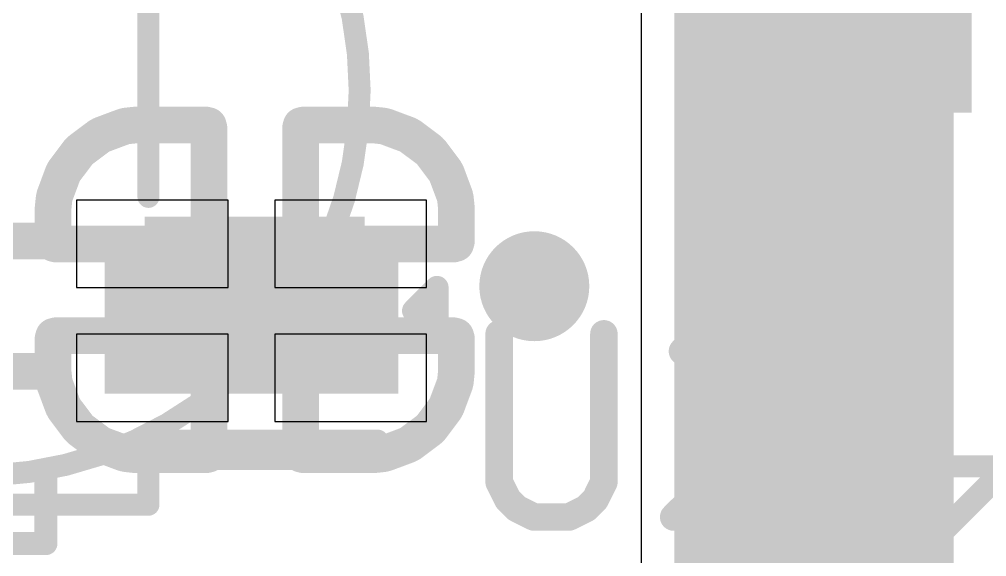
# Model space of a CAD drawing. Header units: inches. Extents: x 0 to 12.4, y -0.6 to 2.2.
# Drawn here: x 1.1503 to 1.3581, y 1.5961 to 1.7115 of the extents above; entities that cross this region are included whole.
import ezdxf

# ---------------------------------------------------------------- set-up
doc = ezdxf.new("R2010")
doc.units = ezdxf.units.IN
doc.header["$MEASUREMENT"] = 0
for name, color, linetype in [('Dimension', 6, 'Continuous'), ('Mechanical 4', 56, 'Continuous'), ('Top Layer', 1, 'Continuous'), ('Top Overlay', 2, 'Continuous'), ('Top Paste', 8, 'Continuous'), ('Top Solder', 216, 'Continuous')]:
    doc.layers.add(name, color=color, linetype=linetype)

# ---------------------------------------------------------------- blocks, each defined once
blk = doc.blocks.new('SOT_23_5_3')
at = {"layer": 'Top Layer'}
for points in [[(-0.07283, 0.04921), (-0.02953, 0.04921), (-0.02953, 0.02559), (-0.07283, 0.02559)], [(0.02953, 0.04921), (0.07283, 0.04921), (0.07283, 0.02559), (0.02953, 0.02559)], [(-0.07283, 0.01181), (-0.02953, 0.01181), (-0.02953, -0.01181), (-0.07283, -0.01181)], [(-0.07283, -0.02559), (-0.02953, -0.02559), (-0.02953, -0.04921), (-0.07283, -0.04921)], [(0.02953, -0.02559), (0.07283, -0.02559), (0.07283, -0.04921), (0.02953, -0.04921)]]:
    blk.add_hatch(color=1, dxfattribs=at).paths.add_polyline_path(points)
at = {"layer": 'Top Paste'}
for points in [[(-0.07283, 0.04921), (-0.02953, 0.04921), (-0.02953, 0.02559), (-0.07283, 0.02559)], [(0.02953, 0.04921), (0.07283, 0.04921), (0.07283, 0.02559), (0.02953, 0.02559)], [(-0.07283, 0.01181), (-0.02953, 0.01181), (-0.02953, -0.01181), (-0.07283, -0.01181)], [(-0.07283, -0.02559), (-0.02953, -0.02559), (-0.02953, -0.04921), (-0.07283, -0.04921)], [(0.02953, -0.02559), (0.07283, -0.02559), (0.07283, -0.04921), (0.02953, -0.04921)]]:
    blk.add_hatch(color=8, dxfattribs=at).paths.add_polyline_path(points)
at = {"layer": 'Top Solder'}
for points in [[(-0.07683, 0.05321), (-0.02553, 0.05321), (-0.02553, 0.02159), (-0.07683, 0.02159)], [(0.02553, 0.05321), (0.07683, 0.05321), (0.07683, 0.02159), (0.02553, 0.02159)], [(-0.07683, 0.01581), (-0.02553, 0.01581), (-0.02553, -0.01581), (-0.07683, -0.01581)], [(-0.07683, -0.02159), (-0.02553, -0.02159), (-0.02553, -0.05321), (-0.07683, -0.05321)], [(0.02553, -0.02159), (0.07683, -0.02159), (0.07683, -0.05321), (0.02553, -0.05321)]]:
    blk.add_hatch(color=216, dxfattribs=at).paths.add_polyline_path(points)
at = {"layer": 'Top Overlay', "const_width": 0.005}
for points in [[(-0.03461, 0.059), (-0.03461, 0.05506)], [(-0.03461, 0.059), (0.03439, 0.059)], [(0.03439, 0.059), (0.03439, 0.05506)], [(-0.084, 0.042), (-0.084, 0.032)], [(-0.084, 0.042), (-0.079, 0.037)], [(-0.079, 0.037), (-0.084, 0.032)], [(0.03465, 0.01732), (0.03465, -0.01646)], [(-0.03461, -0.05506), (-0.03461, -0.059)], [(0.03439, -0.05506), (0.03439, -0.059)], [(-0.03461, -0.059), (0.03439, -0.059)]]:
    blk.add_lwpolyline(points, dxfattribs=at)
at = {"layer": 'Top Overlay', "const_width": 0.0025}
for points in [[(-0.03586, 0.059, 1), (-0.03336, 0.059, 1)], [(-0.03586, 0.059, 1), (-0.03336, 0.059, 1)], [(0.03314, 0.059, 1), (0.03564, 0.059, 1)], [(0.03314, 0.059, 1), (0.03564, 0.059, 1)], [(-0.03586, 0.05506, 1), (-0.03336, 0.05506, 1)], [(0.03314, 0.05506, 1), (0.03564, 0.05506, 1)], [(-0.08525, 0.042, 1), (-0.08275, 0.042, 1)], [(-0.08525, 0.042, 1), (-0.08275, 0.042, 1)], [(-0.08025, 0.037, 1), (-0.07775, 0.037, 1)], [(-0.08025, 0.037, 1), (-0.07775, 0.037, 1)], [(-0.08525, 0.032, 1), (-0.08275, 0.032, 1)], [(-0.08525, 0.032, 1), (-0.08275, 0.032, 1)], [(0.0334, 0.01732, 1), (0.0359, 0.01732, 1)], [(0.0334, -0.01646, 1), (0.0359, -0.01646, 1)], [(-0.03586, -0.05506, 1), (-0.03336, -0.05506, 1)], [(0.03314, -0.05506, 1), (0.03564, -0.05506, 1)], [(-0.03586, -0.059, 1), (-0.03336, -0.059, 1)], [(-0.03586, -0.059, 1), (-0.03336, -0.059, 1)], [(0.03314, -0.059, 1), (0.03564, -0.059, 1)], [(0.03314, -0.059, 1), (0.03564, -0.059, 1)]]:
    blk.add_lwpolyline(points, format="xyb", close=True, dxfattribs=at)
blk = doc.blocks.new('SMD_4_4_5___15')
at = {"layer": 'Top Layer'}
blk.add_hatch(color=1, dxfattribs=at).paths.add_polyline_path([(-0.14173, 0.06378), (-0.08661, 0.06378), (-0.08661, 0.03622), (-0.14173, 0.03622)])
at = {"layer": 'Top Paste'}
blk.add_hatch(color=8, dxfattribs=at).paths.add_polyline_path([(-0.14173, 0.06378), (-0.08661, 0.06378), (-0.08661, 0.03622), (-0.14173, 0.03622)])
at = {"layer": 'Top Solder'}
blk.add_hatch(color=216, dxfattribs=at).paths.add_polyline_path([(-0.14573, 0.06778), (-0.08261, 0.06778), (-0.08261, 0.03222), (-0.14573, 0.03222)])
at = {"layer": 'Top Overlay', "const_width": 0.005}
for points in [[(-0.07, 0.1), (-0.07, 0.085)], [(0.07, 0.1), (-0.07, 0.1)], [(-0.149, 0.05), (-0.154, 0.055)], [(-0.154, 0.055), (-0.154, 0.045)], [(-0.149, 0.05), (-0.154, 0.045)]]:
    blk.add_lwpolyline(points, dxfattribs=at)
at = {"layer": 'Top Overlay', "const_width": 0.0025}
for points in [[(-0.07125, 0.1, 1), (-0.06875, 0.1, 1)], [(-0.07125, 0.1, 1), (-0.06875, 0.1, 1)], [(-0.07125, 0.085, 1), (-0.06875, 0.085, 1)], [(-0.15525, 0.055, 1), (-0.15275, 0.055, 1)], [(-0.15525, 0.055, 1), (-0.15275, 0.055, 1)], [(-0.15025, 0.05, 1), (-0.14775, 0.05, 1)], [(-0.15025, 0.05, 1), (-0.14775, 0.05, 1)], [(-0.15525, 0.045, 1), (-0.15275, 0.045, 1)], [(-0.15525, 0.045, 1), (-0.15275, 0.045, 1)]]:
    blk.add_lwpolyline(points, format="xyb", close=True, dxfattribs=at)
blk = doc.blocks.new('RT1A221M0605_61')
at = {"layer": 'Top Overlay', "const_width": 0.005}
for points in [[(-0.12992, 0.07708), (-0.07708, 0.12992)], [(-0.07708, 0.12992), (0, 0.12992)]]:
    blk.add_lwpolyline(points, dxfattribs=at)
at = {"layer": 'Top Overlay', "const_width": 0.0025}
blk.add_lwpolyline([(-0.07833, 0.12992, 1), (-0.07583, 0.12992, 1)], format="xyb", close=True, dxfattribs=at)
blk.add_lwpolyline([(-0.07833, 0.12992, 1), (-0.07583, 0.12992, 1)], format="xyb", close=True, dxfattribs=at)

msp = doc.modelspace()

# ---------------------------------------------------------------- hatches: boundary and pattern name
at = {"layer": 'Dimension'}
msp.add_hatch(color=6, dxfattribs=at).paths.add_polyline_path([(1.17726, 1.66917), (1.2245, 1.66917), (1.2245, 1.63767), (1.17726, 1.63767)])
msp.add_hatch(color=6, dxfattribs=at).paths.add_polyline_path([(1.17726, 1.66917), (1.2245, 1.66917), (1.2245, 1.63767), (1.17726, 1.63767)])
h = msp.add_hatch(color=6, dxfattribs=at)
edge = h.paths.add_edge_path()
edge.add_arc((1.26092, 1.65421), 0.01181, 0, 360)
at = {"layer": 'Top Layer'}
msp.add_hatch(color=1, dxfattribs=at).paths.add_polyline_path([(1.291, 1.451), (1.351, 1.451), (1.351, 1.743), (1.291, 1.743)])

# ---------------------------------------------------------------- linework, layer by layer
at = {"layer": 'Dimension', "const_width": 0.00787}
for points in [[(1.16805, 1.68675), (1.17274, 1.6885)], [(1.17274, 1.6885), (1.17333, 1.68864)], [(1.17333, 1.68864), (1.17525, 1.68884)], [(1.17525, 1.68884), (1.17551, 1.68885)], [(1.17551, 1.68885), (1.19039, 1.68885)], [(1.19039, 1.68885), (1.1909, 1.68872)], [(1.1909, 1.68872), (1.19104, 1.68821)], [(1.19104, 1.66391), (1.19104, 1.68821)], [(1.21072, 1.68821), (1.21086, 1.68872)], [(1.21072, 1.66391), (1.21072, 1.68821)], [(1.21086, 1.68872), (1.21137, 1.68885)], [(1.21137, 1.68885), (1.22625, 1.68885)], [(1.22625, 1.68885), (1.22651, 1.68884)], [(1.22651, 1.68884), (1.22843, 1.68864)], [(1.22843, 1.68864), (1.22902, 1.6885)], [(1.22902, 1.6885), (1.23371, 1.68675)], [(1.16347, 1.68344), (1.16745, 1.68642)], [(1.16745, 1.68642), (1.16805, 1.68675)], [(1.23371, 1.68675), (1.23431, 1.68642)], [(1.23431, 1.68642), (1.23829, 1.68344)], [(1.16001, 1.67898), (1.16299, 1.68295)], [(1.16299, 1.68295), (1.16347, 1.68344)], [(1.23829, 1.68344), (1.23877, 1.68295)], [(1.23877, 1.68295), (1.24175, 1.67898)], [(1.15968, 1.67837), (1.16001, 1.67898)], [(1.24175, 1.67898), (1.24208, 1.67837)], [(1.15793, 1.67368), (1.15968, 1.67837)], [(1.24208, 1.67837), (1.24383, 1.67368)], [(1.15759, 1.67118), (1.15779, 1.67309)], [(1.15779, 1.67309), (1.15793, 1.67368)], [(1.24383, 1.67368), (1.24397, 1.67309)], [(1.24397, 1.67309), (1.24417, 1.67118)], [(1.15757, 1.67092), (1.15759, 1.67118)], [(1.15757, 1.66391), (1.15757, 1.67092)], [(1.24417, 1.67118), (1.24419, 1.67092)], [(1.24419, 1.66391), (1.24419, 1.67092)], [(1.10679, 1.66391), (1.15757, 1.66391)], [(1.10679, 1.66391), (1.15757, 1.66391)], [(1.15757, 1.66391), (1.15771, 1.6634)], [(1.15771, 1.6634), (1.15822, 1.66326)], [(1.15822, 1.66326), (1.19039, 1.66326)], [(1.19039, 1.66326), (1.1909, 1.6634)], [(1.1909, 1.6634), (1.19104, 1.66391)], [(1.19104, 1.66391), (1.21072, 1.66391)], [(1.19104, 1.66391), (1.21072, 1.66391)], [(1.21072, 1.66391), (1.21086, 1.6634)], [(1.21086, 1.6634), (1.21137, 1.66326)], [(1.21137, 1.66326), (1.24354, 1.66326)], [(1.24354, 1.66326), (1.24405, 1.6634)], [(1.24405, 1.6634), (1.24419, 1.66391)], [(1.15771, 1.64344), (1.15822, 1.64358)], [(1.15822, 1.64358), (1.19039, 1.64358)], [(1.19039, 1.64358), (1.1909, 1.64344)], [(1.21086, 1.64344), (1.21137, 1.64358)], [(1.21137, 1.64358), (1.24354, 1.64358)], [(1.24354, 1.64358), (1.24405, 1.64344)], [(1.15757, 1.64294), (1.15771, 1.64344)], [(1.15757, 1.63592), (1.15757, 1.64294)], [(1.1909, 1.64344), (1.19104, 1.64294)], [(1.19104, 1.61863), (1.19104, 1.64294)], [(1.21072, 1.64294), (1.21086, 1.64344)], [(1.21072, 1.61863), (1.21072, 1.64294)], [(1.24405, 1.64344), (1.24419, 1.64294)], [(1.24419, 1.63592), (1.24419, 1.64294)], [(1.12831, 1.63592), (1.15757, 1.63592)], [(1.12831, 1.63592), (1.15757, 1.63592)], [(1.15757, 1.63592), (1.15759, 1.63566)], [(1.15759, 1.63566), (1.15779, 1.63375)], [(1.24397, 1.63375), (1.24417, 1.63566)], [(1.24417, 1.63566), (1.24419, 1.63592)], [(1.15779, 1.63375), (1.15793, 1.63316)], [(1.15793, 1.63316), (1.15968, 1.62847)], [(1.24208, 1.62847), (1.24383, 1.63316)], [(1.24383, 1.63316), (1.24397, 1.63375)], [(1.15968, 1.62847), (1.16001, 1.62786)], [(1.16001, 1.62786), (1.16299, 1.62389)], [(1.23877, 1.62389), (1.24175, 1.62786)], [(1.24175, 1.62786), (1.24208, 1.62847)], [(1.16299, 1.62389), (1.16347, 1.6234)], [(1.16347, 1.6234), (1.16745, 1.62043)], [(1.23431, 1.62043), (1.23829, 1.6234)], [(1.23829, 1.6234), (1.23877, 1.62389)], [(1.16745, 1.62043), (1.16805, 1.6201)], [(1.16805, 1.6201), (1.17274, 1.61835)], [(1.1909, 1.61812), (1.19104, 1.61863)], [(1.19104, 1.61863), (1.21072, 1.61863)], [(1.19104, 1.61863), (1.21072, 1.61863)], [(1.21072, 1.61863), (1.21086, 1.61812)], [(1.22902, 1.61835), (1.23371, 1.6201)], [(1.23371, 1.6201), (1.23431, 1.62043)], [(1.17274, 1.61835), (1.17333, 1.61821)], [(1.17333, 1.61821), (1.17525, 1.618)], [(1.17525, 1.618), (1.17551, 1.61799)], [(1.17551, 1.61799), (1.19039, 1.61799)], [(1.19039, 1.61799), (1.1909, 1.61812)], [(1.21086, 1.61812), (1.21137, 1.61799)], [(1.21137, 1.61799), (1.22625, 1.61799)], [(1.22625, 1.61799), (1.22651, 1.618)], [(1.22651, 1.618), (1.22843, 1.61821)], [(1.22843, 1.61821), (1.22902, 1.61835)]]:
    msp.add_lwpolyline(points, dxfattribs=at)
at = {"layer": 'Dimension', "const_width": 0.00394}
for points in [[(1.17078, 1.6885, 1), (1.17471, 1.6885, 1)], [(1.17078, 1.6885, 1), (1.17471, 1.6885, 1)], [(1.17137, 1.68864, 1), (1.1753, 1.68864, 1)], [(1.17137, 1.68864, 1), (1.1753, 1.68864, 1)], [(1.17328, 1.68884, 1), (1.17721, 1.68884, 1)], [(1.17328, 1.68884, 1), (1.17721, 1.68884, 1)], [(1.17354, 1.68885, 1), (1.17747, 1.68885, 1)], [(1.17354, 1.68885, 1), (1.17747, 1.68885, 1)], [(1.18843, 1.68885, 1), (1.19236, 1.68885, 1)], [(1.18843, 1.68885, 1), (1.19236, 1.68885, 1)], [(1.18893, 1.68872, 1), (1.19287, 1.68872, 1)], [(1.18893, 1.68872, 1), (1.19287, 1.68872, 1)], [(1.18907, 1.68821, 1), (1.19301, 1.68821, 1)], [(1.18907, 1.68821, 1), (1.19301, 1.68821, 1)], [(1.20875, 1.68821, 1), (1.21269, 1.68821, 1)], [(1.20875, 1.68821, 1), (1.21269, 1.68821, 1)], [(1.20889, 1.68872, 1), (1.21283, 1.68872, 1)], [(1.20889, 1.68872, 1), (1.21283, 1.68872, 1)], [(1.2094, 1.68885, 1), (1.21333, 1.68885, 1)], [(1.2094, 1.68885, 1), (1.21333, 1.68885, 1)], [(1.22429, 1.68885, 1), (1.22822, 1.68885, 1)], [(1.22429, 1.68885, 1), (1.22822, 1.68885, 1)], [(1.22455, 1.68884, 1), (1.22848, 1.68884, 1)], [(1.22455, 1.68884, 1), (1.22848, 1.68884, 1)], [(1.22646, 1.68864, 1), (1.23039, 1.68864, 1)], [(1.22646, 1.68864, 1), (1.23039, 1.68864, 1)], [(1.22705, 1.6885, 1), (1.23098, 1.6885, 1)], [(1.22705, 1.6885, 1), (1.23098, 1.6885, 1)], [(1.16548, 1.68642, 1), (1.16942, 1.68642, 1)], [(1.16548, 1.68642, 1), (1.16942, 1.68642, 1)], [(1.16609, 1.68675, 1), (1.17002, 1.68675, 1)], [(1.16609, 1.68675, 1), (1.17002, 1.68675, 1)], [(1.23174, 1.68675, 1), (1.23567, 1.68675, 1)], [(1.23174, 1.68675, 1), (1.23567, 1.68675, 1)], [(1.23234, 1.68642, 1), (1.23628, 1.68642, 1)], [(1.23234, 1.68642, 1), (1.23628, 1.68642, 1)], [(1.16102, 1.68295, 1), (1.16495, 1.68295, 1)], [(1.16102, 1.68295, 1), (1.16495, 1.68295, 1)], [(1.16151, 1.68344, 1), (1.16544, 1.68344, 1)], [(1.16151, 1.68344, 1), (1.16544, 1.68344, 1)], [(1.23632, 1.68344, 1), (1.24025, 1.68344, 1)], [(1.23632, 1.68344, 1), (1.24025, 1.68344, 1)], [(1.23681, 1.68295, 1), (1.24074, 1.68295, 1)], [(1.23681, 1.68295, 1), (1.24074, 1.68295, 1)], [(1.15804, 1.67898, 1), (1.16198, 1.67898, 1)], [(1.15804, 1.67898, 1), (1.16198, 1.67898, 1)], [(1.23978, 1.67898, 1), (1.24372, 1.67898, 1)], [(1.23978, 1.67898, 1), (1.24372, 1.67898, 1)], [(1.15771, 1.67837, 1), (1.16165, 1.67837, 1)], [(1.15771, 1.67837, 1), (1.16165, 1.67837, 1)], [(1.24011, 1.67837, 1), (1.24405, 1.67837, 1)], [(1.24011, 1.67837, 1), (1.24405, 1.67837, 1)], [(1.15582, 1.67309, 1), (1.15976, 1.67309, 1)], [(1.15582, 1.67309, 1), (1.15976, 1.67309, 1)], [(1.15596, 1.67368, 1), (1.1599, 1.67368, 1)], [(1.15596, 1.67368, 1), (1.1599, 1.67368, 1)], [(1.24186, 1.67368, 1), (1.2458, 1.67368, 1)], [(1.24186, 1.67368, 1), (1.2458, 1.67368, 1)], [(1.242, 1.67309, 1), (1.24594, 1.67309, 1)], [(1.242, 1.67309, 1), (1.24594, 1.67309, 1)], [(1.1556, 1.67092, 1), (1.15954, 1.67092, 1)], [(1.1556, 1.67092, 1), (1.15954, 1.67092, 1)], [(1.15562, 1.67118, 1), (1.15956, 1.67118, 1)], [(1.15562, 1.67118, 1), (1.15956, 1.67118, 1)], [(1.2422, 1.67118, 1), (1.24614, 1.67118, 1)], [(1.2422, 1.67118, 1), (1.24614, 1.67118, 1)], [(1.24222, 1.67092, 1), (1.24616, 1.67092, 1)], [(1.24222, 1.67092, 1), (1.24616, 1.67092, 1)], [(1.1556, 1.66391, 1), (1.15954, 1.66391, 1)], [(1.1556, 1.66391, 1), (1.15954, 1.66391, 1)], [(1.1556, 1.66391, 1), (1.15954, 1.66391, 1)], [(1.1556, 1.66391, 1), (1.15954, 1.66391, 1)], [(1.15574, 1.6634, 1), (1.15968, 1.6634, 1)], [(1.15574, 1.6634, 1), (1.15968, 1.6634, 1)], [(1.15625, 1.66326, 1), (1.16018, 1.66326, 1)], [(1.15625, 1.66326, 1), (1.16018, 1.66326, 1)], [(1.18843, 1.66326, 1), (1.19236, 1.66326, 1)], [(1.18843, 1.66326, 1), (1.19236, 1.66326, 1)], [(1.18893, 1.6634, 1), (1.19287, 1.6634, 1)], [(1.18893, 1.6634, 1), (1.19287, 1.6634, 1)], [(1.18907, 1.66391, 1), (1.19301, 1.66391, 1)], [(1.18907, 1.66391, 1), (1.19301, 1.66391, 1)], [(1.18907, 1.66391, 1), (1.19301, 1.66391, 1)], [(1.18907, 1.66391, 1), (1.19301, 1.66391, 1)], [(1.20875, 1.66391, 1), (1.21269, 1.66391, 1)], [(1.20875, 1.66391, 1), (1.21269, 1.66391, 1)], [(1.20875, 1.66391, 1), (1.21269, 1.66391, 1)], [(1.20875, 1.66391, 1), (1.21269, 1.66391, 1)], [(1.20889, 1.6634, 1), (1.21283, 1.6634, 1)], [(1.20889, 1.6634, 1), (1.21283, 1.6634, 1)], [(1.2094, 1.66326, 1), (1.21333, 1.66326, 1)], [(1.2094, 1.66326, 1), (1.21333, 1.66326, 1)], [(1.24158, 1.66326, 1), (1.24551, 1.66326, 1)], [(1.24158, 1.66326, 1), (1.24551, 1.66326, 1)], [(1.24208, 1.6634, 1), (1.24602, 1.6634, 1)], [(1.24208, 1.6634, 1), (1.24602, 1.6634, 1)], [(1.24222, 1.66391, 1), (1.24616, 1.66391, 1)], [(1.24222, 1.66391, 1), (1.24616, 1.66391, 1)], [(1.15625, 1.64358, 1), (1.16018, 1.64358, 1)], [(1.15625, 1.64358, 1), (1.16018, 1.64358, 1)], [(1.18843, 1.64358, 1), (1.19236, 1.64358, 1)], [(1.18843, 1.64358, 1), (1.19236, 1.64358, 1)], [(1.2094, 1.64358, 1), (1.21333, 1.64358, 1)], [(1.2094, 1.64358, 1), (1.21333, 1.64358, 1)], [(1.24158, 1.64358, 1), (1.24551, 1.64358, 1)], [(1.24158, 1.64358, 1), (1.24551, 1.64358, 1)], [(1.1556, 1.64294, 1), (1.15954, 1.64294, 1)], [(1.1556, 1.64294, 1), (1.15954, 1.64294, 1)], [(1.15574, 1.64344, 1), (1.15968, 1.64344, 1)], [(1.15574, 1.64344, 1), (1.15968, 1.64344, 1)], [(1.18893, 1.64344, 1), (1.19287, 1.64344, 1)], [(1.18893, 1.64344, 1), (1.19287, 1.64344, 1)], [(1.18907, 1.64294, 1), (1.19301, 1.64294, 1)], [(1.18907, 1.64294, 1), (1.19301, 1.64294, 1)], [(1.20875, 1.64294, 1), (1.21269, 1.64294, 1)], [(1.20875, 1.64294, 1), (1.21269, 1.64294, 1)], [(1.20889, 1.64344, 1), (1.21283, 1.64344, 1)], [(1.20889, 1.64344, 1), (1.21283, 1.64344, 1)], [(1.24208, 1.64344, 1), (1.24602, 1.64344, 1)], [(1.24208, 1.64344, 1), (1.24602, 1.64344, 1)], [(1.24222, 1.64294, 1), (1.24616, 1.64294, 1)], [(1.24222, 1.64294, 1), (1.24616, 1.64294, 1)], [(1.1556, 1.63592, 1), (1.15954, 1.63592, 1)], [(1.1556, 1.63592, 1), (1.15954, 1.63592, 1)], [(1.1556, 1.63592, 1), (1.15954, 1.63592, 1)], [(1.1556, 1.63592, 1), (1.15954, 1.63592, 1)], [(1.15562, 1.63566, 1), (1.15956, 1.63566, 1)], [(1.15562, 1.63566, 1), (1.15956, 1.63566, 1)], [(1.2422, 1.63566, 1), (1.24614, 1.63566, 1)], [(1.2422, 1.63566, 1), (1.24614, 1.63566, 1)], [(1.24222, 1.63592, 1), (1.24616, 1.63592, 1)], [(1.24222, 1.63592, 1), (1.24616, 1.63592, 1)], [(1.15582, 1.63375, 1), (1.15976, 1.63375, 1)], [(1.15582, 1.63375, 1), (1.15976, 1.63375, 1)], [(1.15596, 1.63316, 1), (1.1599, 1.63316, 1)], [(1.15596, 1.63316, 1), (1.1599, 1.63316, 1)], [(1.24186, 1.63316, 1), (1.2458, 1.63316, 1)], [(1.24186, 1.63316, 1), (1.2458, 1.63316, 1)], [(1.242, 1.63375, 1), (1.24594, 1.63375, 1)], [(1.242, 1.63375, 1), (1.24594, 1.63375, 1)], [(1.15771, 1.62847, 1), (1.16165, 1.62847, 1)], [(1.15771, 1.62847, 1), (1.16165, 1.62847, 1)], [(1.15804, 1.62786, 1), (1.16198, 1.62786, 1)], [(1.15804, 1.62786, 1), (1.16198, 1.62786, 1)], [(1.23978, 1.62786, 1), (1.24372, 1.62786, 1)], [(1.23978, 1.62786, 1), (1.24372, 1.62786, 1)], [(1.24011, 1.62847, 1), (1.24405, 1.62847, 1)], [(1.24011, 1.62847, 1), (1.24405, 1.62847, 1)], [(1.16102, 1.62389, 1), (1.16495, 1.62389, 1)], [(1.16102, 1.62389, 1), (1.16495, 1.62389, 1)], [(1.16151, 1.6234, 1), (1.16544, 1.6234, 1)], [(1.16151, 1.6234, 1), (1.16544, 1.6234, 1)], [(1.23632, 1.6234, 1), (1.24025, 1.6234, 1)], [(1.23632, 1.6234, 1), (1.24025, 1.6234, 1)], [(1.23681, 1.62389, 1), (1.24074, 1.62389, 1)], [(1.23681, 1.62389, 1), (1.24074, 1.62389, 1)], [(1.16548, 1.62043, 1), (1.16942, 1.62043, 1)], [(1.16548, 1.62043, 1), (1.16942, 1.62043, 1)], [(1.16609, 1.6201, 1), (1.17002, 1.6201, 1)], [(1.16609, 1.6201, 1), (1.17002, 1.6201, 1)], [(1.18907, 1.61863, 1), (1.19301, 1.61863, 1)], [(1.18907, 1.61863, 1), (1.19301, 1.61863, 1)], [(1.18907, 1.61863, 1), (1.19301, 1.61863, 1)], [(1.18907, 1.61863, 1), (1.19301, 1.61863, 1)], [(1.20875, 1.61863, 1), (1.21269, 1.61863, 1)], [(1.20875, 1.61863, 1), (1.21269, 1.61863, 1)], [(1.20875, 1.61863, 1), (1.21269, 1.61863, 1)], [(1.20875, 1.61863, 1), (1.21269, 1.61863, 1)], [(1.23174, 1.6201, 1), (1.23567, 1.6201, 1)], [(1.23174, 1.6201, 1), (1.23567, 1.6201, 1)], [(1.23234, 1.62043, 1), (1.23628, 1.62043, 1)], [(1.23234, 1.62043, 1), (1.23628, 1.62043, 1)], [(1.17078, 1.61835, 1), (1.17471, 1.61835, 1)], [(1.17078, 1.61835, 1), (1.17471, 1.61835, 1)], [(1.17137, 1.61821, 1), (1.1753, 1.61821, 1)], [(1.17137, 1.61821, 1), (1.1753, 1.61821, 1)], [(1.17328, 1.618, 1), (1.17721, 1.618, 1)], [(1.17328, 1.618, 1), (1.17721, 1.618, 1)], [(1.17354, 1.61799, 1), (1.17747, 1.61799, 1)], [(1.17354, 1.61799, 1), (1.17747, 1.61799, 1)], [(1.18843, 1.61799, 1), (1.19236, 1.61799, 1)], [(1.18843, 1.61799, 1), (1.19236, 1.61799, 1)], [(1.18893, 1.61812, 1), (1.19287, 1.61812, 1)], [(1.18893, 1.61812, 1), (1.19287, 1.61812, 1)], [(1.20889, 1.61812, 1), (1.21283, 1.61812, 1)], [(1.20889, 1.61812, 1), (1.21283, 1.61812, 1)], [(1.2094, 1.61799, 1), (1.21333, 1.61799, 1)], [(1.2094, 1.61799, 1), (1.21333, 1.61799, 1)], [(1.22429, 1.61799, 1), (1.22822, 1.61799, 1)], [(1.22429, 1.61799, 1), (1.22822, 1.61799, 1)], [(1.22455, 1.618, 1), (1.22848, 1.618, 1)], [(1.22455, 1.618, 1), (1.22848, 1.618, 1)], [(1.22646, 1.61821, 1), (1.23039, 1.61821, 1)], [(1.22646, 1.61821, 1), (1.23039, 1.61821, 1)], [(1.22705, 1.61835, 1), (1.23098, 1.61835, 1)], [(1.22705, 1.61835, 1), (1.23098, 1.61835, 1)]]:
    msp.add_lwpolyline(points, format="xyb", close=True, dxfattribs=at)
at = {"layer": 'Mechanical 4', "const_width": 0.00472}
msp.add_lwpolyline([(1.14458, 1.77891, -0.953122), (1.14465, 1.61356)], format="xyb", dxfattribs=at)
at = {"layer": 'Mechanical 4'}
for points, const_width in [([(1.17805, 1.6734), (1.17805, 1.72222)], 0.00472), ([(1.25337, 1.61211), (1.25337, 1.64398)], 0.00591), ([(1.27586, 1.61211), (1.27586, 1.64398)], 0.00591), ([(1.29461, 1.6421), (1.29836, 1.64398)], 0.00591), ([(1.29836, 1.64398), (1.30773, 1.64398)], 0.00591), ([(1.30773, 1.64398), (1.31148, 1.6421)], 0.00591), ([(1.29274, 1.64023), (1.29461, 1.6421)], 0.00591), ([(1.31148, 1.6421), (1.31336, 1.64023)], 0.00591), ([(1.31336, 1.64023), (1.31523, 1.63648)], 0.00591), ([(1.31523, 1.63273), (1.31523, 1.63648)], 0.00591), ([(1.31336, 1.6271), (1.31523, 1.63273)], 0.00591), ([(1.29086, 1.60461), (1.31336, 1.6271)], 0.00591), ([(1.17805, 1.62104), (1.22726, 1.62104)], 0.00472), ([(1.17805, 1.60726), (1.17805, 1.62104)], 0.00472), ([(1.30659, 1.57362), (1.3485, 1.61553)], 0.00472), ([(1.3485, 1.61553), (1.57509, 1.61553)], 0.00472), ([(1.25337, 1.61211), (1.25524, 1.60836)], 0.00591), ([(1.27399, 1.60836), (1.27586, 1.61211)], 0.00591), ([(1.25524, 1.60836), (1.25712, 1.60648)], 0.00591), ([(1.27211, 1.60648), (1.27399, 1.60836)], 0.00591), ([(0.99301, 1.60726), (1.17805, 1.60726)], 0.00472), ([(1.25712, 1.60648), (1.26086, 1.60461)], 0.00591), ([(1.26836, 1.60461), (1.27211, 1.60648)], 0.00591), ([(1.26086, 1.60461), (1.26836, 1.60461)], 0.00591), ([(1.29086, 1.60461), (1.31523, 1.60461)], 0.00591)]:
    msp.add_lwpolyline(points, dxfattribs=dict(at, const_width=const_width))
for points, const_width in [([(1.17687, 1.6734, 1), (1.17923, 1.6734, 1)], 0.00236), ([(1.25189, 1.64398, 1), (1.25484, 1.64398, 1)], 0.00295), ([(1.27439, 1.64398, 1), (1.27734, 1.64398, 1)], 0.00295), ([(1.29688, 1.64398, 1), (1.29984, 1.64398, 1)], 0.00295), ([(1.29688, 1.64398, 1), (1.29984, 1.64398, 1)], 0.00295), ([(1.30626, 1.64398, 1), (1.30921, 1.64398, 1)], 0.00295), ([(1.30626, 1.64398, 1), (1.30921, 1.64398, 1)], 0.00295), ([(1.29313, 1.6421, 1), (1.29609, 1.6421, 1)], 0.00295), ([(1.29313, 1.6421, 1), (1.29609, 1.6421, 1)], 0.00295), ([(1.31001, 1.6421, 1), (1.31296, 1.6421, 1)], 0.00295), ([(1.31001, 1.6421, 1), (1.31296, 1.6421, 1)], 0.00295), ([(1.29126, 1.64023, 1), (1.29421, 1.64023, 1)], 0.00295), ([(1.31188, 1.64023, 1), (1.31483, 1.64023, 1)], 0.00295), ([(1.31188, 1.64023, 1), (1.31483, 1.64023, 1)], 0.00295), ([(1.31376, 1.63648, 1), (1.31671, 1.63648, 1)], 0.00295), ([(1.31376, 1.63648, 1), (1.31671, 1.63648, 1)], 0.00295), ([(1.31376, 1.63273, 1), (1.31671, 1.63273, 1)], 0.00295), ([(1.31376, 1.63273, 1), (1.31671, 1.63273, 1)], 0.00295), ([(1.31188, 1.6271, 1), (1.31483, 1.6271, 1)], 0.00295), ([(1.31188, 1.6271, 1), (1.31483, 1.6271, 1)], 0.00295), ([(1.17687, 1.62104, 1), (1.17923, 1.62104, 1)], 0.00236), ([(1.17687, 1.62104, 1), (1.17923, 1.62104, 1)], 0.00236), ([(1.22608, 1.62104, 1), (1.22844, 1.62104, 1)], 0.00236), ([(1.34732, 1.61553, 1), (1.34968, 1.61553, 1)], 0.00236), ([(1.34732, 1.61553, 1), (1.34968, 1.61553, 1)], 0.00236), ([(1.25189, 1.61211, 1), (1.25484, 1.61211, 1)], 0.00295), ([(1.25189, 1.61211, 1), (1.25484, 1.61211, 1)], 0.00295), ([(1.27439, 1.61211, 1), (1.27734, 1.61211, 1)], 0.00295), ([(1.27439, 1.61211, 1), (1.27734, 1.61211, 1)], 0.00295), ([(1.25376, 1.60836, 1), (1.25672, 1.60836, 1)], 0.00295), ([(1.25376, 1.60836, 1), (1.25672, 1.60836, 1)], 0.00295), ([(1.27251, 1.60836, 1), (1.27546, 1.60836, 1)], 0.00295), ([(1.27251, 1.60836, 1), (1.27546, 1.60836, 1)], 0.00295), ([(1.17687, 1.60726, 1), (1.17923, 1.60726, 1)], 0.00236), ([(1.17687, 1.60726, 1), (1.17923, 1.60726, 1)], 0.00236), ([(1.25564, 1.60648, 1), (1.25859, 1.60648, 1)], 0.00295), ([(1.25564, 1.60648, 1), (1.25859, 1.60648, 1)], 0.00295), ([(1.27064, 1.60648, 1), (1.27359, 1.60648, 1)], 0.00295), ([(1.27064, 1.60648, 1), (1.27359, 1.60648, 1)], 0.00295), ([(1.25939, 1.60461, 1), (1.26234, 1.60461, 1)], 0.00295), ([(1.25939, 1.60461, 1), (1.26234, 1.60461, 1)], 0.00295), ([(1.26689, 1.60461, 1), (1.26984, 1.60461, 1)], 0.00295), ([(1.26689, 1.60461, 1), (1.26984, 1.60461, 1)], 0.00295), ([(1.28938, 1.60461, 1), (1.29234, 1.60461, 1)], 0.00295), ([(1.28938, 1.60461, 1), (1.29234, 1.60461, 1)], 0.00295), ([(1.31376, 1.60461, 1), (1.31671, 1.60461, 1)], 0.00295)]:
    msp.add_lwpolyline(points, format="xyb", close=True, dxfattribs=dict(at, const_width=const_width))
at = {"layer": 'Top Layer'}
for p, q in [((1.28386, 1.743), (1.28386, 1.52143)), ((1.19518, 1.67271), (1.16262, 1.67271)), ((1.16262, 1.67271), (1.16262, 1.65393)), ((1.19518, 1.65393), (1.19518, 1.67271)), ((1.23774, 1.67271), (1.20518, 1.67271)), ((1.20518, 1.67271), (1.20518, 1.65393)), ((1.23774, 1.65393), (1.23774, 1.67271)), ((1.16262, 1.65393), (1.19518, 1.65393)), ((1.20518, 1.65393), (1.23774, 1.65393)), ((1.19518, 1.64393), (1.16262, 1.64393)), ((1.16262, 1.64393), (1.16262, 1.62515)), ((1.19518, 1.62515), (1.19518, 1.64393)), ((1.23774, 1.64393), (1.20518, 1.64393)), ((1.20518, 1.64393), (1.20518, 1.62515)), ((1.23774, 1.62515), (1.23774, 1.64393)), ((1.16262, 1.62515), (1.19518, 1.62515)), ((1.20518, 1.62515), (1.23774, 1.62515))]:
    msp.add_line(p, q, dxfattribs=at)

# ---------------------------------------------------------------- block references
for name, p, rotation in [('SOT_23_5_3', (1.37643, 1.76835), 90), ('SMD_4_4_5___15', (1.08601, 1.69893), 180)]:
    msp.add_blockref(name, p, dxfattribs=dict(rotation=rotation))
msp.add_blockref('RT1A221M0605_61', (1.43701, 1.48293))

doc.saveas('drawing.dxf')
